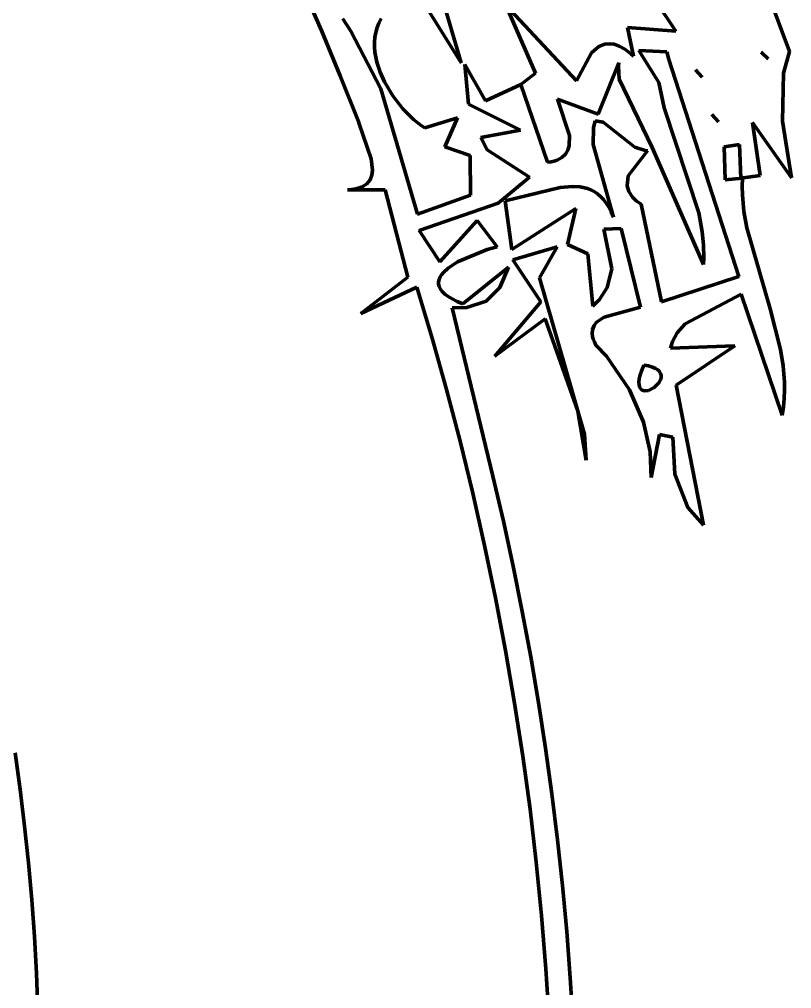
# Model space of a CAD drawing. Header units: millimetres. Extents: x 0 to 10.4, y 0 to 8.2.
# Drawn here: x 2.807 to 3.46, y 3.235 to 4.054 of the extents above; entities that cross this region are included whole.
import ezdxf

# ---------------------------------------------------------------- set-up
doc = ezdxf.new("R2010")
doc.units = ezdxf.units.MM
for name, color, linetype, lineweight in [('color#000000ff', 7, 'CONTINUOUS', 100), ('color#929292ff', 7, 'CONTINUOUS', 100), ('color#ffffffff', 7, 'CONTINUOUS', 100)]:
    doc.layers.add(name, color=color, linetype=linetype, lineweight=lineweight)

msp = doc.modelspace()

# ---------------------------------------------------------------- linework, layer by layer
at = {"layer": 'color#000000ff'}
for p, q in [((3.13434, 4.09071), (3.1806, 4.01693)), ((3.1806, 4.01693), (3.16004, 4.08722)), ((3.06238, 4.04424), (3.04575, 4.0824)), ((3.34366, 4.07113), (3.36193, 4.04362)), ((3.27805, 4.00159), (3.21818, 4.06552)), ((3.21818, 4.06552), (3.24343, 4.00806)), ((3.08049, 4.05405), (3.08724, 4.04369)), ((3.11092, 4.0504), (3.11285, 4.05414)), ((3.10832, 4.04256), (3.10942, 4.04653)), ((3.10942, 4.04653), (3.11092, 4.0504)), ((3.36193, 4.04362), (3.3212, 4.0466)), ((3.3212, 4.0466), (3.32622, 4.02245)), ((3.07836, 4.00589), (3.06238, 4.04424)), ((3.08724, 4.04369), (3.1126, 3.99473)), ((3.1073, 4.03437), (3.10762, 4.0385)), ((3.10762, 4.0385), (3.10832, 4.04256)), ((3.10732, 4.03018), (3.1073, 4.03437)), ((3.10768, 4.02595), (3.10732, 4.03018)), ((3.29679, 4.03049), (3.29069, 4.02524)), ((3.30199, 4.03261), (3.29679, 4.03049)), ((3.30577, 4.03301), (3.30199, 4.03261)), ((3.30981, 4.03251), (3.30577, 4.03301)), ((3.31413, 4.03102), (3.30981, 4.03251)), ((3.31874, 4.02846), (3.31413, 4.03102)), ((3.10933, 4.01743), (3.10768, 4.02595)), ((3.29069, 4.02524), (3.27805, 4.00159)), ((3.32365, 4.02476), (3.31874, 4.02846)), ((3.32622, 4.02245), (3.32365, 4.02476)), ((3.11208, 4.00896), (3.10933, 4.01743)), ((3.20103, 3.9847), (3.18365, 4.01548)), ((3.18365, 4.01548), (3.1868, 3.98183)), ((3.09368, 3.96736), (3.07836, 4.00589)), ((3.1158, 4.00065), (3.11208, 4.00896)), ((3.24343, 4.00806), (3.23085, 3.99842)), ((3.12283, 3.9888), (3.1158, 4.00065)), ((3.23085, 3.99842), (3.20103, 3.9847)), ((3.1126, 3.99473), (3.14364, 3.88895)), ((3.13117, 3.97808), (3.12283, 3.9888)), ((3.1868, 3.98183), (3.23063, 3.95992)), ((3.1403, 3.96895), (3.13117, 3.97808)), ((3.09428, 3.96535), (3.09368, 3.96736)), ((3.10454, 3.93581), (3.09428, 3.96535)), ((3.14658, 3.96396), (3.1403, 3.96895)), ((3.14971, 3.96184), (3.14658, 3.96396)), ((3.17729, 3.9703), (3.14971, 3.96184)), ((3.16678, 3.94596), (3.17729, 3.9703)), ((3.23063, 3.95992), (3.19719, 3.95384)), ((3.19719, 3.95384), (3.20252, 3.94328)), ((3.18803, 3.93851), (3.16678, 3.94596)), ((3.20252, 3.94328), (3.23819, 3.92035)), ((3.10564, 3.92613), (3.10454, 3.93581)), ((3.18851, 3.90496), (3.18803, 3.93851)), ((3.10505, 3.9218), (3.10564, 3.92613)), ((3.099, 3.91332), (3.10081, 3.91469)), ((3.10081, 3.91469), (3.10231, 3.91624)), ((3.10231, 3.91624), (3.1035, 3.91795)), ((3.1035, 3.91795), (3.10505, 3.9218)), ((3.23819, 3.92035), (3.2119, 3.89811)), ((3.08444, 3.9095), (3.08815, 3.90981)), ((3.11639, 3.9094), (3.08444, 3.9095)), ((3.08815, 3.90981), (3.09144, 3.91036)), ((3.09144, 3.91036), (3.09434, 3.91114)), ((3.09434, 3.91114), (3.09685, 3.91213)), ((3.09685, 3.91213), (3.099, 3.91332)), ((3.13557, 3.83585), (3.11639, 3.9094)), ((3.14364, 3.88895), (3.18851, 3.90496)), ((3.2119, 3.89811), (3.14491, 3.87518)), ((3.16234, 3.84882), (3.1941, 3.88355)), ((3.1941, 3.88355), (3.21099, 3.86127)), ((3.14491, 3.87518), (3.16234, 3.84882)), ((3.20249, 3.85903), (3.17732, 3.84864)), ((3.21099, 3.86127), (3.20249, 3.85903)), ((3.22413, 3.8503), (3.26157, 3.86137)), ((3.26157, 3.86137), (3.24666, 3.8353)), ((3.24784, 3.81486), (3.22413, 3.8503)), ((3.16947, 3.84347), (3.16544, 3.83975)), ((3.17732, 3.84864), (3.16947, 3.84347)), ((3.18181, 3.81324), (3.22054, 3.84405)), ((3.22054, 3.84405), (3.21331, 3.82687)), ((3.09581, 3.80495), (3.13557, 3.83585)), ((3.16184, 3.83387), (3.16142, 3.83185)), ((3.16267, 3.83587), (3.16184, 3.83387)), ((3.16388, 3.83783), (3.16267, 3.83587)), ((3.16544, 3.83975), (3.16388, 3.83783)), ((3.24666, 3.8353), (3.2847, 3.70301)), ((3.14305, 3.82739), (3.09581, 3.80495)), ((3.15594, 3.78418), (3.14305, 3.82739)), ((3.16142, 3.83185), (3.16146, 3.8298)), ((3.16146, 3.8298), (3.16197, 3.82774)), ((3.16197, 3.82774), (3.163, 3.82566)), ((3.163, 3.82566), (3.16458, 3.82358)), ((3.21331, 3.82687), (3.20155, 3.81556)), ((3.16458, 3.82358), (3.16673, 3.8215)), ((3.16673, 3.8215), (3.1695, 3.81942)), ((3.1695, 3.81942), (3.17292, 3.81734)), ((3.17292, 3.81734), (3.17701, 3.81528)), ((3.18528, 3.81013), (3.17281, 3.80971)), ((3.17281, 3.80971), (3.2074, 3.66755)), ((3.17701, 3.81528), (3.18181, 3.81324)), ((3.20155, 3.81556), (3.18528, 3.81013)), ((3.20885, 3.76897), (3.24784, 3.81486)), ((3.25143, 3.80053), (3.20885, 3.76897)), ((3.279, 3.72264), (3.25143, 3.80053)), ((3.16812, 3.74072), (3.15594, 3.78418)), ((3.17957, 3.69704), (3.16812, 3.74072)), ((3.28626, 3.68098), (3.279, 3.72264)), ((3.2847, 3.70301), (3.28626, 3.68098)), ((3.1903, 3.65315), (3.17957, 3.69704)), ((3.2074, 3.66755), (3.21621, 3.6296)), ((3.20028, 3.60907), (3.1903, 3.65315)), ((3.21621, 3.6296), (3.22447, 3.5915)), ((3.20951, 3.56481), (3.20028, 3.60907)), ((3.22447, 3.5915), (3.23216, 3.55327)), ((3.21797, 3.52038), (3.20951, 3.56481)), ((3.23216, 3.55327), (3.23928, 3.51491)), ((3.22566, 3.47582), (3.21797, 3.52038)), ((3.23928, 3.51491), (3.24583, 3.47643)), ((3.23257, 3.43112), (3.22566, 3.47582)), ((3.24583, 3.47643), (3.25179, 3.43786)), ((2.80355, 3.43389), (2.80779, 3.40293)), ((3.25179, 3.43786), (3.25717, 3.39919)), ((3.23868, 3.3863), (3.23257, 3.43112)), ((2.80779, 3.40293), (2.81154, 3.3719)), ((3.25717, 3.39919), (3.26196, 3.36044)), ((3.24399, 3.34139), (3.23868, 3.3863)), ((2.81154, 3.3719), (2.81479, 3.34082)), ((3.26196, 3.36044), (3.26614, 3.32162)), ((3.24847, 3.2964), (3.24399, 3.34139)), ((2.81479, 3.34082), (2.81755, 3.30969)), ((3.26614, 3.32162), (3.26971, 3.28274)), ((2.81755, 3.30969), (2.8198, 3.27852)), ((3.25214, 3.25134), (3.24847, 3.2964)), ((2.8198, 3.27852), (2.82154, 3.24732)), ((3.26971, 3.28274), (3.27267, 3.2438)), ((3.25496, 3.20623), (3.25214, 3.25134)), ((2.82154, 3.24732), (2.82276, 3.2161)), ((3.27267, 3.2438), (3.27501, 3.20483))]:
    msp.add_line(p, q, dxfattribs=at)
at = {"layer": 'color#929292ff'}
for p, q in [((3.42605, 4.11244), (3.4579, 4.02632)), ((3.1806, 4.01693), (3.13434, 4.09071)), ((3.16004, 4.08722), (3.1806, 4.01693)), ((3.36193, 4.04362), (3.34366, 4.07113)), ((3.24343, 4.00806), (3.21818, 4.06552)), ((3.21818, 4.06552), (3.27805, 4.00159)), ((3.32622, 4.02245), (3.3212, 4.0466)), ((3.3212, 4.0466), (3.36193, 4.04362)), ((3.29069, 4.02524), (3.29679, 4.03049)), ((3.29679, 4.03049), (3.30199, 4.03261)), ((3.30199, 4.03261), (3.30577, 4.03301)), ((3.30577, 4.03301), (3.30981, 4.03251)), ((3.30981, 4.03251), (3.31413, 4.03102)), ((3.31413, 4.03102), (3.31874, 4.02846)), ((3.27805, 4.00159), (3.29069, 4.02524)), ((3.31874, 4.02846), (3.32365, 4.02476)), ((3.32365, 4.02476), (3.32622, 4.02245)), ((3.35441, 4.02621), (3.33058, 4.02732)), ((3.33058, 4.02732), (3.34755, 4.00019)), ((3.3559, 4.01959), (3.35441, 4.02621)), ((3.43391, 4.02579), (3.44003, 4.02025)), ((3.44003, 4.02025), (3.43391, 4.02579)), ((3.4579, 4.02632), (3.45287, 4.00805)), ((3.31361, 4.01672), (3.29617, 3.97339)), ((3.3134, 4.01386), (3.31361, 4.01672)), ((3.31406, 4.00295), (3.3134, 4.01386)), ((3.41502, 3.83627), (3.3559, 4.01959)), ((3.23085, 3.99842), (3.24343, 4.00806)), ((3.37857, 4.01081), (3.38414, 4.00482)), ((3.38414, 4.00482), (3.37857, 4.01081)), ((3.45287, 4.00805), (3.45213, 3.96767)), ((3.2534, 3.93282), (3.23085, 3.99842)), ((3.34187, 3.94528), (3.31406, 4.00295)), ((3.34755, 4.00019), (3.35201, 3.97874)), ((3.29617, 3.97339), (3.26185, 3.98605)), ((3.26185, 3.98605), (3.27207, 3.95528)), ((3.35201, 3.97874), (3.38128, 3.88999)), ((3.39232, 3.97303), (3.39803, 3.96683)), ((3.39803, 3.96683), (3.39232, 3.97303)), ((3.29245, 3.96202), (3.29378, 3.96771)), ((3.29378, 3.96771), (3.3005, 3.96661)), ((3.3005, 3.96661), (3.32737, 3.94554)), ((3.45976, 3.91967), (3.4266, 3.96651)), ((3.4266, 3.96651), (3.43323, 3.9217)), ((3.45213, 3.96767), (3.45976, 3.91967)), ((3.29204, 3.94788), (3.29245, 3.96202)), ((3.27207, 3.95528), (3.27177, 3.9467)), ((3.30915, 3.8865), (3.29204, 3.94788)), ((3.41575, 3.94777), (3.40276, 3.9459)), ((3.41678, 3.9193), (3.41575, 3.94777)), ((3.26854, 3.93958), (3.26557, 3.93679)), ((3.27057, 3.94292), (3.26854, 3.93958)), ((3.27177, 3.9467), (3.27057, 3.94292)), ((3.33791, 3.94246), (3.32176, 3.92128)), ((3.32737, 3.94554), (3.33598, 3.94261)), ((3.33598, 3.94261), (3.33791, 3.94246)), ((3.38523, 3.84654), (3.34187, 3.94528)), ((3.40276, 3.9459), (3.40354, 3.91797)), ((3.25643, 3.93323), (3.2534, 3.93282)), ((3.25915, 3.93384), (3.25643, 3.93323)), ((3.26157, 3.93464), (3.25915, 3.93384)), ((3.26371, 3.93563), (3.26157, 3.93464)), ((3.26557, 3.93679), (3.26371, 3.93563)), ((3.32176, 3.92128), (3.32088, 3.91298)), ((3.40354, 3.91797), (3.41829, 3.9194)), ((3.43323, 3.9217), (3.41678, 3.9193)), ((3.41829, 3.9194), (3.41809, 3.91233)), ((3.21763, 3.90017), (3.2642, 3.91135)), ((3.2642, 3.91135), (3.27447, 3.91238)), ((3.27447, 3.91238), (3.28098, 3.91204)), ((3.28098, 3.91204), (3.28716, 3.91065)), ((3.28716, 3.91065), (3.2901, 3.90951)), ((3.2901, 3.90951), (3.29294, 3.90804)), ((3.29294, 3.90804), (3.29566, 3.90621)), ((3.29566, 3.90621), (3.29826, 3.90401)), ((3.32088, 3.91298), (3.32228, 3.90809)), ((3.32228, 3.90809), (3.32539, 3.90337)), ((3.41809, 3.91233), (3.41824, 3.90529)), ((3.22319, 3.8592), (3.21763, 3.90017)), ((3.29826, 3.90401), (3.30073, 3.9014)), ((3.30073, 3.9014), (3.30306, 3.89837)), ((3.30306, 3.89837), (3.30524, 3.8949)), ((3.32539, 3.90337), (3.32851, 3.90036)), ((3.32851, 3.90036), (3.33255, 3.89748)), ((3.41824, 3.90529), (3.41949, 3.8913)), ((3.27728, 3.89386), (3.22319, 3.8592)), ((3.27023, 3.86329), (3.27728, 3.89386)), ((3.30524, 3.8949), (3.30727, 3.89095)), ((3.30727, 3.89095), (3.30915, 3.8865)), ((3.33255, 3.89748), (3.34978, 3.81493)), ((3.38128, 3.88999), (3.3843, 3.87398)), ((3.41949, 3.8913), (3.42183, 3.8774)), ((3.31583, 3.87689), (3.30104, 3.87636)), ((3.30104, 3.87636), (3.30775, 3.84273)), ((3.33214, 3.81037), (3.31583, 3.87689)), ((3.3843, 3.87398), (3.38537, 3.86314)), ((3.42183, 3.8774), (3.44158, 3.80886)), ((3.28756, 3.85549), (3.27023, 3.86329)), ((3.38537, 3.86314), (3.38553, 3.85212)), ((3.29164, 3.81109), (3.28756, 3.85549)), ((3.38553, 3.85212), (3.38523, 3.84654)), ((3.30775, 3.84273), (3.30383, 3.82708)), ((3.34978, 3.81493), (3.41502, 3.83627)), ((3.30383, 3.82708), (3.29727, 3.8168)), ((3.29727, 3.8168), (3.29164, 3.81109)), ((3.41721, 3.82135), (3.36975, 3.7964)), ((3.45167, 3.71925), (3.41721, 3.82135)), ((3.30123, 3.80195), (3.33214, 3.81037)), ((3.44158, 3.80886), (3.45042, 3.77469)), ((3.29493, 3.79762), (3.30123, 3.80195)), ((3.2913, 3.78778), (3.29155, 3.79158)), ((3.29155, 3.79158), (3.29281, 3.79484)), ((3.29281, 3.79484), (3.29493, 3.79762)), ((3.36975, 3.7964), (3.3629, 3.78857)), ((3.29159, 3.78567), (3.2913, 3.78778)), ((3.29218, 3.78339), (3.29159, 3.78567)), ((3.29309, 3.78096), (3.29218, 3.78339)), ((3.3629, 3.78857), (3.35908, 3.78136)), ((3.29434, 3.77836), (3.29309, 3.78096)), ((3.30319, 3.76885), (3.29434, 3.77836)), ((3.35908, 3.78136), (3.35729, 3.7758)), ((3.35729, 3.7758), (3.41166, 3.77768)), ((3.41166, 3.77768), (3.36206, 3.7446)), ((3.32287, 3.74065), (3.30319, 3.76885)), ((3.45042, 3.77469), (3.45262, 3.76094)), ((3.33493, 3.7615), (3.33312, 3.75705)), ((3.33884, 3.76075), (3.33493, 3.7615)), ((3.34207, 3.75979), (3.33884, 3.76075)), ((3.34465, 3.75865), (3.34207, 3.75979)), ((3.45262, 3.76094), (3.45372, 3.74714)), ((3.33184, 3.75319), (3.33106, 3.74988)), ((3.33312, 3.75705), (3.33184, 3.75319)), ((3.34663, 3.75736), (3.34465, 3.75865)), ((3.34806, 3.75594), (3.34663, 3.75736)), ((3.34899, 3.75444), (3.34806, 3.75594)), ((3.34945, 3.75287), (3.34899, 3.75444)), ((3.34918, 3.74965), (3.3495, 3.75126)), ((3.3495, 3.75126), (3.34945, 3.75287)), ((3.33106, 3.74988), (3.33073, 3.74709)), ((3.33073, 3.74709), (3.3308, 3.7448)), ((3.3308, 3.7448), (3.33122, 3.74297)), ((3.33122, 3.74297), (3.33196, 3.74157)), ((3.33872, 3.74009), (3.3436, 3.74254)), ((3.3436, 3.74254), (3.34761, 3.74653)), ((3.34761, 3.74653), (3.34918, 3.74965)), ((3.36206, 3.7446), (3.38518, 3.62609)), ((3.45372, 3.74714), (3.45378, 3.7402)), ((3.33467, 3.71319), (3.32287, 3.74065)), ((3.33196, 3.74157), (3.33296, 3.74058)), ((3.33296, 3.74058), (3.33419, 3.73997)), ((3.33419, 3.73997), (3.33558, 3.7397)), ((3.33558, 3.7397), (3.33872, 3.74009)), ((3.45378, 3.7402), (3.45348, 3.73324)), ((3.45279, 3.72626), (3.45167, 3.71925)), ((3.45348, 3.73324), (3.45279, 3.72626)), ((3.34013, 3.68811), (3.33467, 3.71319)), ((3.34809, 3.70274), (3.341, 3.66643)), ((3.3594, 3.70046), (3.34809, 3.70274)), ((3.3611, 3.66936), (3.3594, 3.70046)), ((3.341, 3.66643), (3.34013, 3.68811)), ((3.3721, 3.64117), (3.3611, 3.66936)), ((3.38518, 3.62609), (3.3721, 3.64117))]:
    msp.add_line(p, q, dxfattribs=at)
at = {"layer": 'color#ffffffff'}
for p, q in [((3.4579, 4.02632), (3.42605, 4.11244)), ((3.04575, 4.0824), (3.06238, 4.04424)), ((3.08724, 4.04369), (3.08049, 4.05405)), ((3.11285, 4.05414), (3.11092, 4.0504)), ((3.10942, 4.04653), (3.10832, 4.04256)), ((3.11092, 4.0504), (3.10942, 4.04653)), ((3.06238, 4.04424), (3.07836, 4.00589)), ((3.1126, 3.99473), (3.08724, 4.04369)), ((3.10762, 4.0385), (3.1073, 4.03437)), ((3.10832, 4.04256), (3.10762, 4.0385)), ((3.1073, 4.03437), (3.10732, 4.03018)), ((3.10732, 4.03018), (3.10768, 4.02595)), ((3.10768, 4.02595), (3.10933, 4.01743)), ((3.34755, 4.00019), (3.33058, 4.02732)), ((3.33058, 4.02732), (3.35441, 4.02621)), ((3.35441, 4.02621), (3.3559, 4.01959)), ((3.43391, 4.02579), (3.44003, 4.02025)), ((3.44003, 4.02025), (3.43391, 4.02579)), ((3.45287, 4.00805), (3.4579, 4.02632)), ((3.10933, 4.01743), (3.11208, 4.00896)), ((3.1868, 3.98183), (3.18365, 4.01548)), ((3.18365, 4.01548), (3.20103, 3.9847)), ((3.29617, 3.97339), (3.31361, 4.01672)), ((3.31361, 4.01672), (3.3134, 4.01386)), ((3.3134, 4.01386), (3.31406, 4.00295)), ((3.3559, 4.01959), (3.41502, 3.83627)), ((3.07836, 4.00589), (3.09368, 3.96736)), ((3.11208, 4.00896), (3.1158, 4.00065)), ((3.37857, 4.01081), (3.38414, 4.00482)), ((3.38414, 4.00482), (3.37857, 4.01081)), ((3.45213, 3.96767), (3.45287, 4.00805)), ((3.1158, 4.00065), (3.12283, 3.9888)), ((3.20103, 3.9847), (3.23085, 3.99842)), ((3.23085, 3.99842), (3.2534, 3.93282)), ((3.31406, 4.00295), (3.34187, 3.94528)), ((3.35201, 3.97874), (3.34755, 4.00019)), ((3.14364, 3.88895), (3.1126, 3.99473)), ((3.12283, 3.9888), (3.13117, 3.97808)), ((3.23063, 3.95992), (3.1868, 3.98183)), ((3.27207, 3.95528), (3.26185, 3.98605)), ((3.26185, 3.98605), (3.29617, 3.97339)), ((3.13117, 3.97808), (3.1403, 3.96895)), ((3.38128, 3.88999), (3.35201, 3.97874)), ((3.39232, 3.97303), (3.39803, 3.96683)), ((3.39803, 3.96683), (3.39232, 3.97303)), ((3.09368, 3.96736), (3.09428, 3.96535)), ((3.09428, 3.96535), (3.10454, 3.93581)), ((3.1403, 3.96895), (3.14658, 3.96396)), ((3.14658, 3.96396), (3.14971, 3.96184)), ((3.14971, 3.96184), (3.17729, 3.9703)), ((3.17729, 3.9703), (3.16678, 3.94596)), ((3.29378, 3.96771), (3.29245, 3.96202)), ((3.3005, 3.96661), (3.29378, 3.96771)), ((3.32737, 3.94554), (3.3005, 3.96661)), ((3.43323, 3.9217), (3.4266, 3.96651)), ((3.4266, 3.96651), (3.45976, 3.91967)), ((3.45976, 3.91967), (3.45213, 3.96767)), ((3.19719, 3.95384), (3.23063, 3.95992)), ((3.29245, 3.96202), (3.29204, 3.94788)), ((3.20252, 3.94328), (3.19719, 3.95384)), ((3.27177, 3.9467), (3.27207, 3.95528)), ((3.29204, 3.94788), (3.30915, 3.8865)), ((3.40276, 3.9459), (3.41575, 3.94777)), ((3.41575, 3.94777), (3.41678, 3.9193)), ((3.16678, 3.94596), (3.18803, 3.93851)), ((3.23819, 3.92035), (3.20252, 3.94328)), ((3.26557, 3.93679), (3.26854, 3.93958)), ((3.26854, 3.93958), (3.27057, 3.94292)), ((3.27057, 3.94292), (3.27177, 3.9467)), ((3.32176, 3.92128), (3.33791, 3.94246)), ((3.33598, 3.94261), (3.32737, 3.94554)), ((3.33791, 3.94246), (3.33598, 3.94261)), ((3.34187, 3.94528), (3.38523, 3.84654)), ((3.40354, 3.91797), (3.40276, 3.9459)), ((3.10454, 3.93581), (3.10564, 3.92613)), ((3.18803, 3.93851), (3.18851, 3.90496)), ((3.2534, 3.93282), (3.25643, 3.93323)), ((3.25643, 3.93323), (3.25915, 3.93384)), ((3.25915, 3.93384), (3.26157, 3.93464)), ((3.26157, 3.93464), (3.26371, 3.93563)), ((3.26371, 3.93563), (3.26557, 3.93679)), ((3.10564, 3.92613), (3.10505, 3.9218)), ((3.10081, 3.91469), (3.099, 3.91332)), ((3.10231, 3.91624), (3.10081, 3.91469)), ((3.1035, 3.91795), (3.10231, 3.91624)), ((3.10505, 3.9218), (3.1035, 3.91795)), ((3.2119, 3.89811), (3.23819, 3.92035)), ((3.32088, 3.91298), (3.32176, 3.92128)), ((3.41829, 3.9194), (3.40354, 3.91797)), ((3.41678, 3.9193), (3.43323, 3.9217)), ((3.41809, 3.91233), (3.41829, 3.9194)), ((3.08815, 3.90981), (3.08444, 3.9095)), ((3.08444, 3.9095), (3.11639, 3.9094)), ((3.09144, 3.91036), (3.08815, 3.90981)), ((3.09434, 3.91114), (3.09144, 3.91036)), ((3.09685, 3.91213), (3.09434, 3.91114)), ((3.099, 3.91332), (3.09685, 3.91213)), ((3.11639, 3.9094), (3.13557, 3.83585)), ((3.2642, 3.91135), (3.21763, 3.90017)), ((3.27447, 3.91238), (3.2642, 3.91135)), ((3.28098, 3.91204), (3.27447, 3.91238)), ((3.28716, 3.91065), (3.28098, 3.91204)), ((3.2901, 3.90951), (3.28716, 3.91065)), ((3.29294, 3.90804), (3.2901, 3.90951)), ((3.29566, 3.90621), (3.29294, 3.90804)), ((3.29826, 3.90401), (3.29566, 3.90621)), ((3.32228, 3.90809), (3.32088, 3.91298)), ((3.32539, 3.90337), (3.32228, 3.90809)), ((3.41824, 3.90529), (3.41809, 3.91233)), ((3.18851, 3.90496), (3.14364, 3.88895)), ((3.14491, 3.87518), (3.2119, 3.89811)), ((3.21763, 3.90017), (3.22319, 3.8592)), ((3.30073, 3.9014), (3.29826, 3.90401)), ((3.30306, 3.89837), (3.30073, 3.9014)), ((3.30524, 3.8949), (3.30306, 3.89837)), ((3.32851, 3.90036), (3.32539, 3.90337)), ((3.33255, 3.89748), (3.32851, 3.90036)), ((3.41949, 3.8913), (3.41824, 3.90529)), ((3.22319, 3.8592), (3.27728, 3.89386)), ((3.27728, 3.89386), (3.27023, 3.86329)), ((3.30727, 3.89095), (3.30524, 3.8949)), ((3.30915, 3.8865), (3.30727, 3.89095)), ((3.34978, 3.81493), (3.33255, 3.89748)), ((3.3843, 3.87398), (3.38128, 3.88999)), ((3.42183, 3.8774), (3.41949, 3.8913)), ((3.1941, 3.88355), (3.16234, 3.84882)), ((3.21099, 3.86127), (3.1941, 3.88355)), ((3.16234, 3.84882), (3.14491, 3.87518)), ((3.30104, 3.87636), (3.31583, 3.87689)), ((3.30775, 3.84273), (3.30104, 3.87636)), ((3.31583, 3.87689), (3.33214, 3.81037)), ((3.38537, 3.86314), (3.3843, 3.87398)), ((3.44158, 3.80886), (3.42183, 3.8774)), ((3.17732, 3.84864), (3.20249, 3.85903)), ((3.20249, 3.85903), (3.21099, 3.86127)), ((3.26157, 3.86137), (3.22413, 3.8503)), ((3.24666, 3.8353), (3.26157, 3.86137)), ((3.27023, 3.86329), (3.28756, 3.85549)), ((3.38553, 3.85212), (3.38537, 3.86314)), ((3.22413, 3.8503), (3.24784, 3.81486)), ((3.28756, 3.85549), (3.29164, 3.81109)), ((3.38523, 3.84654), (3.38553, 3.85212)), ((3.16544, 3.83975), (3.16947, 3.84347)), ((3.16947, 3.84347), (3.17732, 3.84864)), ((3.22054, 3.84405), (3.18181, 3.81324)), ((3.21331, 3.82687), (3.22054, 3.84405)), ((3.30383, 3.82708), (3.30775, 3.84273)), ((3.13557, 3.83585), (3.09581, 3.80495)), ((3.16142, 3.83185), (3.16184, 3.83387)), ((3.16184, 3.83387), (3.16267, 3.83587)), ((3.16267, 3.83587), (3.16388, 3.83783)), ((3.16388, 3.83783), (3.16544, 3.83975)), ((3.2847, 3.70301), (3.24666, 3.8353)), ((3.41502, 3.83627), (3.34978, 3.81493)), ((3.09581, 3.80495), (3.14305, 3.82739)), ((3.14305, 3.82739), (3.15594, 3.78418)), ((3.16146, 3.8298), (3.16142, 3.83185)), ((3.16197, 3.82774), (3.16146, 3.8298)), ((3.163, 3.82566), (3.16197, 3.82774)), ((3.16458, 3.82358), (3.163, 3.82566)), ((3.20155, 3.81556), (3.21331, 3.82687)), ((3.29727, 3.8168), (3.30383, 3.82708)), ((3.16673, 3.8215), (3.16458, 3.82358)), ((3.1695, 3.81942), (3.16673, 3.8215)), ((3.17292, 3.81734), (3.1695, 3.81942)), ((3.17701, 3.81528), (3.17292, 3.81734)), ((3.29164, 3.81109), (3.29727, 3.8168)), ((3.36975, 3.7964), (3.41721, 3.82135)), ((3.41721, 3.82135), (3.45167, 3.71925)), ((3.17281, 3.80971), (3.18528, 3.81013)), ((3.2074, 3.66755), (3.17281, 3.80971)), ((3.18181, 3.81324), (3.17701, 3.81528)), ((3.18528, 3.81013), (3.20155, 3.81556)), ((3.24784, 3.81486), (3.20885, 3.76897)), ((3.33214, 3.81037), (3.30123, 3.80195)), ((3.45042, 3.77469), (3.44158, 3.80886)), ((3.20885, 3.76897), (3.25143, 3.80053)), ((3.25143, 3.80053), (3.279, 3.72264)), ((3.30123, 3.80195), (3.29493, 3.79762)), ((3.29155, 3.79158), (3.2913, 3.78778)), ((3.29281, 3.79484), (3.29155, 3.79158)), ((3.29493, 3.79762), (3.29281, 3.79484)), ((3.3629, 3.78857), (3.36975, 3.7964)), ((3.15594, 3.78418), (3.16812, 3.74072)), ((3.2913, 3.78778), (3.29159, 3.78567)), ((3.29159, 3.78567), (3.29218, 3.78339)), ((3.29218, 3.78339), (3.29309, 3.78096)), ((3.35908, 3.78136), (3.3629, 3.78857)), ((3.29309, 3.78096), (3.29434, 3.77836)), ((3.29434, 3.77836), (3.30319, 3.76885)), ((3.35729, 3.7758), (3.35908, 3.78136)), ((3.41166, 3.77768), (3.35729, 3.7758)), ((3.36206, 3.7446), (3.41166, 3.77768)), ((3.30319, 3.76885), (3.32287, 3.74065)), ((3.45262, 3.76094), (3.45042, 3.77469)), ((3.33312, 3.75705), (3.33493, 3.7615)), ((3.33493, 3.7615), (3.33884, 3.76075)), ((3.33884, 3.76075), (3.34207, 3.75979)), ((3.34207, 3.75979), (3.34465, 3.75865)), ((3.45372, 3.74714), (3.45262, 3.76094)), ((3.33106, 3.74988), (3.33184, 3.75319)), ((3.33184, 3.75319), (3.33312, 3.75705)), ((3.34465, 3.75865), (3.34663, 3.75736)), ((3.34663, 3.75736), (3.34806, 3.75594)), ((3.34806, 3.75594), (3.34899, 3.75444)), ((3.34899, 3.75444), (3.34945, 3.75287)), ((3.3495, 3.75126), (3.34918, 3.74965)), ((3.34945, 3.75287), (3.3495, 3.75126)), ((3.33073, 3.74709), (3.33106, 3.74988)), ((3.3308, 3.7448), (3.33073, 3.74709)), ((3.33122, 3.74297), (3.3308, 3.7448)), ((3.33196, 3.74157), (3.33122, 3.74297)), ((3.3436, 3.74254), (3.33872, 3.74009)), ((3.34761, 3.74653), (3.3436, 3.74254)), ((3.34918, 3.74965), (3.34761, 3.74653)), ((3.38518, 3.62609), (3.36206, 3.7446)), ((3.45378, 3.7402), (3.45372, 3.74714)), ((3.16812, 3.74072), (3.17957, 3.69704)), ((3.32287, 3.74065), (3.33467, 3.71319)), ((3.33296, 3.74058), (3.33196, 3.74157)), ((3.33419, 3.73997), (3.33296, 3.74058)), ((3.33558, 3.7397), (3.33419, 3.73997)), ((3.33872, 3.74009), (3.33558, 3.7397)), ((3.45348, 3.73324), (3.45378, 3.7402)), ((3.45167, 3.71925), (3.45279, 3.72626)), ((3.45279, 3.72626), (3.45348, 3.73324)), ((3.279, 3.72264), (3.28626, 3.68098)), ((3.33467, 3.71319), (3.34013, 3.68811)), ((3.28626, 3.68098), (3.2847, 3.70301)), ((3.341, 3.66643), (3.34809, 3.70274)), ((3.34809, 3.70274), (3.3594, 3.70046)), ((3.17957, 3.69704), (3.1903, 3.65315)), ((3.3594, 3.70046), (3.3611, 3.66936)), ((3.34013, 3.68811), (3.341, 3.66643)), ((3.3611, 3.66936), (3.3721, 3.64117)), ((3.21621, 3.6296), (3.2074, 3.66755)), ((3.1903, 3.65315), (3.20028, 3.60907)), ((3.3721, 3.64117), (3.38518, 3.62609)), ((3.22447, 3.5915), (3.21621, 3.6296)), ((3.20028, 3.60907), (3.20951, 3.56481)), ((3.23216, 3.55327), (3.22447, 3.5915)), ((3.20951, 3.56481), (3.21797, 3.52038)), ((3.23928, 3.51491), (3.23216, 3.55327)), ((3.21797, 3.52038), (3.22566, 3.47582)), ((3.24583, 3.47643), (3.23928, 3.51491)), ((3.22566, 3.47582), (3.23257, 3.43112)), ((3.25179, 3.43786), (3.24583, 3.47643)), ((2.80779, 3.40293), (2.80355, 3.43389)), ((3.25717, 3.39919), (3.25179, 3.43786)), ((3.23257, 3.43112), (3.23868, 3.3863)), ((2.81154, 3.3719), (2.80779, 3.40293)), ((3.26196, 3.36044), (3.25717, 3.39919)), ((3.23868, 3.3863), (3.24399, 3.34139)), ((2.81479, 3.34082), (2.81154, 3.3719)), ((3.26614, 3.32162), (3.26196, 3.36044)), ((3.24399, 3.34139), (3.24847, 3.2964)), ((2.81755, 3.30969), (2.81479, 3.34082)), ((3.26971, 3.28274), (3.26614, 3.32162)), ((2.8198, 3.27852), (2.81755, 3.30969)), ((3.24847, 3.2964), (3.25214, 3.25134)), ((2.82154, 3.24732), (2.8198, 3.27852)), ((3.27267, 3.2438), (3.26971, 3.28274)), ((3.25214, 3.25134), (3.25496, 3.20623)), ((2.82276, 3.2161), (2.82154, 3.24732)), ((3.27501, 3.20483), (3.27267, 3.2438))]:
    msp.add_line(p, q, dxfattribs=at)

doc.saveas('drawing.dxf')
